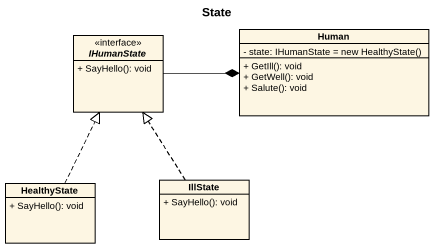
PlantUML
@startuml
title State
hide circle
hide empty members
skinparam classAttributeIconSize 0
interface IHumanState <<interface>> {
  + SayHello(): void
}
class Human {
  {field} - state: IHumanState = new HealthyState()
  + GetIll(): void
  + GetWell(): void
  + Salute(): void
}
class HealthyState {
  + SayHello(): void
}
class IllState {
  + SayHello(): void
}
IHumanState -right-* Human
HealthyState .up.|> IHumanState
IllState .up.|> IHumanState
@enduml
